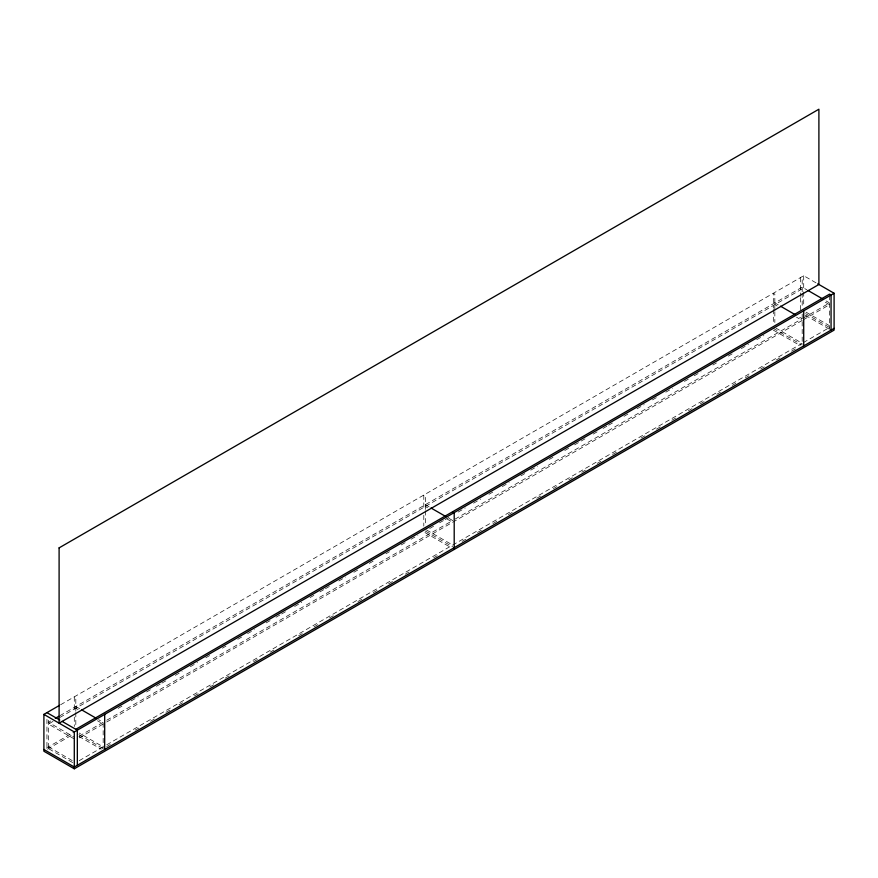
<?xml version="1.0" encoding="UTF-8"?>
<svg xmlns="http://www.w3.org/2000/svg" width="878" height="878" viewBox="0 0 878 878"><rect width="100%" height="100%" fill="white"/><g stroke="black" fill="none" stroke-linecap="round" stroke-linejoin="round"><path stroke-width="0.66" stroke-dasharray="4.39 3.29" d="M60.615 704.738L803.71 275.714L816.562 283.144M50.737 720.97L48.455 722.287L74.674 737.421M59.858 715.702L802.185 287.128L806.75 289.751M53.02 721.409L48.455 724.043L74.674 739.177M59.858 717.458L802.185 288.873L804.467 290.19M46.238 748.133L74.674 731.714M47.412 749.208L72.391 734.787M118.124 708.381L122.865 705.649M131.162 700.853L138.274 696.759M146.56 691.963L151.642 689.032M156.383 686.3L161.113 683.567M161.969 683.073L166.71 680.34M175.337 675.358L182.108 671.44M190.405 666.654L197.506 662.55M205.803 657.765L210.544 655.032M222.386 648.183L225.942 646.131M237.795 639.294L242.866 636.363M247.607 633.631L254.379 629.724M266.232 622.875L271.302 619.945M276.043 617.212L280.784 614.479M281.629 613.985L286.371 611.253M294.668 606.457L301.769 602.363M310.066 597.567L314.807 594.834M319.877 591.904L324.619 589.171M325.464 588.677L330.205 585.944M338.831 580.962L345.603 577.044M353.9 572.258L358.641 569.526M369.309 563.369L374.039 560.636M385.892 553.788L389.448 551.735M401.29 544.898L406.371 541.967M411.102 539.235L417.884 535.328M429.726 528.479L434.797 525.549M439.538 522.816L444.279 520.083M445.135 519.589L449.865 516.857M458.162 512.061L465.274 507.967M473.56 503.171L480.672 499.066M488.969 494.281L493.71 491.548M502.337 486.566L509.108 482.648M520.961 475.81L526.032 472.88M530.773 470.147L537.545 466.24M549.387 459.392L552.942 457.339M564.795 450.502L569.537 447.769M574.607 444.839L584.935 438.879M593.232 434.083L598.302 431.153M603.043 428.42L607.785 425.687M608.63 425.193L613.371 422.461M624.028 416.304L628.769 413.571M637.066 408.775L644.178 404.67M652.464 399.885L657.205 397.152M665.831 392.17L672.614 388.252M684.456 381.414L689.526 378.484M694.268 375.751L701.039 371.844M712.892 364.996L716.448 362.943M728.29 356.106L733.031 353.373M741.328 348.588L748.44 344.483M756.726 339.687L763.838 335.583M79.229 736.104L103.165 722.287L98.61 719.653M106.721 720.234L452.675 520.5L448.12 517.866M455.045 519.128L802.185 318.703L797.63 316.08M803.326 318.055L829.545 302.921L826.121 300.945M79.229 737.86L103.165 724.043L97.469 720.75M106.721 721.99L802.185 320.459L796.489 317.177M803.326 319.801L829.545 304.666L823.838 301.384M79.229 760.666L103.165 746.849L79.229 733.031M106.721 744.796L802.185 343.276L775.976 328.142M803.326 342.618L829.545 327.483L805.609 313.666M106.721 746.552L110.277 744.5M135.157 730.134L138.713 728.081M150.555 721.244L155.296 718.511M165.964 712.354L170.694 709.622M178.991 704.825L182.547 702.773M194.389 695.936L199.13 693.203M209.798 687.046L214.539 684.302M225.196 678.156L229.937 675.412M253.632 661.738L258.373 658.994M270.215 652.156L273.771 650.104M298.652 635.738L302.208 633.686M314.061 626.848L318.791 624.115M329.459 617.958L334.2 615.226M357.895 601.54L362.636 598.807M373.293 592.65L378.034 589.906M388.702 583.76L393.443 581.016M405.285 574.179L408.841 572.127M433.721 557.76L437.277 555.708M462.157 541.342L465.713 539.29M477.555 532.452L482.296 529.719M492.964 523.562L497.694 520.83M508.362 514.673L513.103 511.929M536.798 498.254L541.539 495.51M553.381 488.673L556.937 486.621M568.79 479.783L572.335 477.731M581.818 472.254L585.374 470.202M597.216 463.364L600.771 461.312M612.625 454.475L617.366 451.742M641.061 438.056L645.802 435.323M656.459 429.166L661.2 426.434M671.857 420.277L676.598 417.533M688.451 410.695L692.007 408.643M700.293 403.858L705.034 401.114M716.887 394.277L720.443 392.225M732.285 385.387L735.841 383.335M745.323 377.858L748.868 375.806M760.721 368.969L764.277 366.916M776.119 360.079L780.86 357.346M791.528 351.189L796.269 348.445M806.048 312.162L829.425 325.661M805.345 315.268L829.897 329.437M774.835 302.921L778.259 304.885M774.835 304.666L777.118 305.983M773.32 328.361L801.373 344.56M773.32 330.117L800.198 345.636M425.325 504.707L429.88 507.341M425.325 506.463L427.608 507.78M446.979 518.964L452.675 522.256M426.467 529.928L452.675 545.062M425.325 531.025L452.675 546.818M424.974 532.573L450.688 547.422M75.815 706.494L80.37 709.128M75.815 708.25L78.087 709.567M78.965 734.634L103.516 748.813M78.965 736.39L101.179 749.208M48.455 746.849L72.391 760.666M72.654 762.576L46.94 747.727L46.94 719.378M829.545 295.491L829.545 329.239M803.71 275.714L803.71 290.563M803.71 291.913L803.71 306.762M802.185 291.847L802.185 278.348L800.67 277.47L800.67 296.369M802.185 293.197L802.185 308.046M802.185 313.984L802.185 345.032M800.67 297.719L800.67 311.218M774.835 310.34L774.835 294.141L773.32 293.263L773.32 308.112M774.835 311.69L774.835 322.489M773.32 309.462L773.32 324.311M425.325 509.427L425.325 495.927L423.8 495.049L423.8 509.899M425.325 510.776L425.325 525.626M423.8 515.298L423.8 526.098M103.165 722.956L103.165 748.605M75.815 711.213L75.815 697.725L74.29 696.847L74.29 711.685M75.815 712.563L75.815 726.062M74.29 717.085L74.29 726.534M48.455 720.256L48.455 748.605"/><path stroke-width="1.32" d="M817.736 283.813L834.1 293.263L834.1 330.117L74.29 768.788L43.9 751.239L43.9 714.385L59.474 705.396M55.292 718.336L58.716 716.36M75.815 729.3L829.545 294.141L831.06 295.019L831.06 330.117M43.9 714.385L74.29 731.934L834.1 293.263M834.1 328.361L74.29 767.032L43.9 749.483M807.892 290.409L822.708 298.97M780.531 306.202L795.347 314.763M452.675 511.72L454.2 512.598L454.2 549.452M431.021 508L445.837 516.549M81.511 709.786L96.328 718.336M46.94 712.64L59.803 720.059M62.14 721.409L77.33 730.178L77.33 765.276M803.71 310.812L803.71 345.91M104.68 714.385L104.68 749.483M74.29 731.934L74.29 768.788M59.1 547.883L59.1 723.165L818.9 284.494L818.9 109.212L59.1 547.883"/></g></svg>
